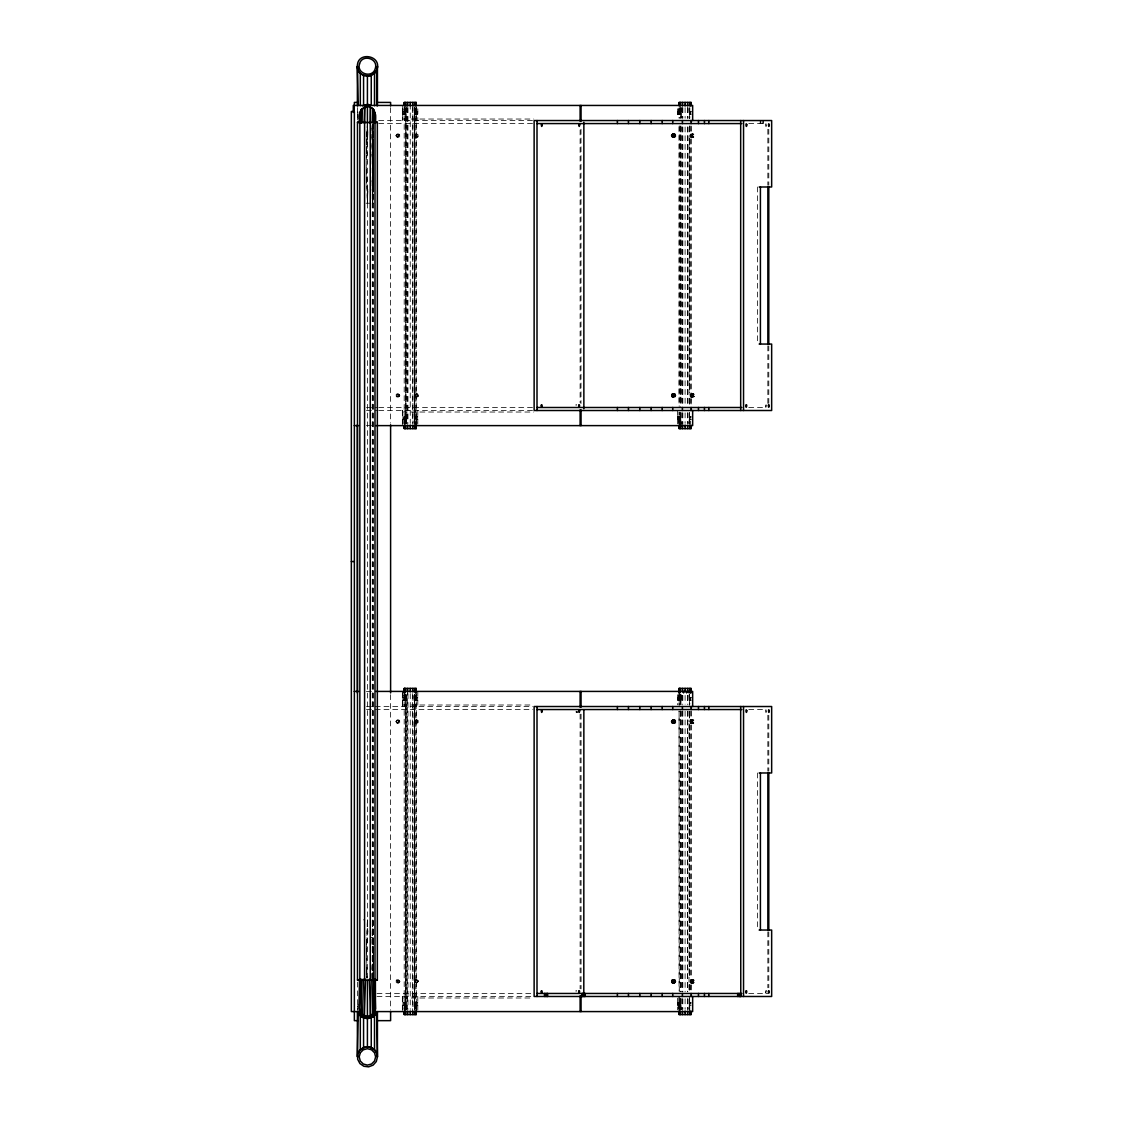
<?xml version="1.0" encoding="UTF-8"?>
<svg xmlns="http://www.w3.org/2000/svg" width="1123" height="1123" viewBox="0 0 1123 1123"><rect width="100%" height="100%" fill="white"/><g stroke="black" fill="none" stroke-linecap="round" stroke-linejoin="round"><path stroke-width="0.75" stroke-dasharray="5 3.75" d="M404.322 108.72L404.196 114.602M404.364 423.652C402.287 414.527 407.93 414.008 406.189 424.101M404.322 694.688L404.196 700.57M404.364 1011.29L404.196 1002.432M405.754 1005.52L405.74 1008.552L406.133 694.435M416.114 107.401L416.1 424.101M414.752 694.463L414.345 1008.566M416.156 423.918L416.282 416.465M416.114 695.039L416.1 1008.566M416.142 1011.458L416.282 1002.432M679.19 108.72L679.275 118.252M679.233 423.652L679.247 412.211M679.176 705.356L679.19 694.688M679.064 416.465L679.233 425.617L679.176 419.202L680.72 419.202L680.594 427.063L680.819 412.211M679.233 1011.29L679.092 997.322M680.622 1005.52L680.608 1008.552L680.819 998.179M689.606 108.482L689.34 118.252M689.606 694.463L689.396 704.823M372.948 124.611L372.513 203.221L371.994 178.768M371.994 128.036L373.257 186.994L373.398 161.024M404.378 424.101L404.42 418.065L406.007 418.065L406.133 108.468M404.392 1008.566L404.42 1004.032L406.007 1004.032L406.133 1008.566M416.1 108.468L416.282 114.602M416.1 694.435C418.261 702.465 412.66 702.366 414.345 694.435M679.261 1008.566L679.064 1002.432M373.398 951.307L373.215 978.737L373.257 937.593L370.52 937.593M373.538 203.221L372.794 203.221L373.398 138.859M372.106 978.344L372.794 919.835L373.538 919.835M404.238 111.514L404.28 108.482C402.68 111.795 409.853 114.897 402.694 114.602M404.28 694.463C402.946 697.411 409.684 701.089 402.694 700.57M414.345 108.468L414.485 418.065C415.664 419.693 417.574 420.199 416.198 424.087L416.282 106.952M416.254 1005.52L416.212 1008.552C418.36 1004.411 413.896 1006.25 414.527 1003.429L414.527 699.587L416.1 699.587M679.092 111.514L679.134 108.482C677.773 113.746 683.851 111.009 680.875 118.252M679.176 697.832L679.134 694.463M405.782 423.918L406.007 418.065M414.303 424.101L414.682 108.72M405.74 1013.03L405.852 1005.169L404.308 1005.169L404.252 1008.622L404.238 1005.52M416.24 694.379L416.17 697.832L414.626 697.832L414.682 694.688M691.038 111.865L689.494 111.865L689.536 108.72M680.65 1009.886L680.72 1005.169L679.176 1005.169L679.12 1008.622L679.092 1005.52M691.038 697.832L689.494 697.832L689.536 694.688M366.393 183.512L367.418 122.449M404.252 694.379C402.413 698.338 407.761 698.941 406.007 694.688M416.184 425.645C418.809 419.707 412.674 416.31 414.401 423.918M679.12 694.379L679.092 697.495M372.443 978.456L373.412 926.728M372.373 979.214L373.257 937.593L373.398 963.562M371.994 944.289L372.513 919.835L372.836 979.228M366.393 160.252L367.319 124.162L366.337 139.898M367.768 189.226L367.418 203.221L366.365 170.036M366.393 960.067L367.418 919.835L363.417 919.835M680.58 114.602L681.001 108.468M680.819 704.823L681.001 694.435M689.171 424.101L689.396 412.211M689.213 1008.566L689.396 998.179M367.797 190.994L367.418 203.221L366.393 162.989M366.365 953.02L367.418 919.835L367.797 932.062M366.379 153.388L367.361 124.176L367.754 129.426M372.008 149.556L372.85 125.327M406.259 104.088L405.964 112.384L402.694 112.202M414.345 423.652L414.527 418.682L416.1 418.682L416.114 423.652M406.077 695.039L405.964 698.352L404.392 698.352L404.378 695.039M414.345 1009.633L414.527 1004.65L416.1 1004.65L416.128 1011.29M681.001 107.401L680.819 112.384L677.562 112.454M689.213 423.652L689.494 416.928L691.15 416.465M680.945 695.039C682.475 702.268 676.846 702.338 679.752 694.435M689.213 1009.633L689.494 1002.909L691.15 1002.432M371.98 970.16L373.412 939.305M402.694 111.486L405.754 111.514L405.74 108.482L405.852 111.865L406.007 108.72M414.401 1009.886L414.738 1005.52M677.562 111.612L680.622 111.514L680.608 108.482L680.72 111.865L680.875 108.72M689.255 423.918L689.396 418.682L690.968 418.682M677.562 698.422L680.819 698.352L680.875 694.688M689.255 1009.886L689.396 1004.65L690.968 1004.65M679.064 114.602L679.752 108.468M406.007 113.002L404.42 113.002L404.884 108.468M415.117 427.119L416.071 418.065L414.485 418.065M406.007 698.969L404.42 698.969L404.884 694.435M415.594 1008.566L416.071 1004.032L414.485 1004.032M690.308 424.101L690.617 421.083M417.798 111.767L414.626 111.865L416.254 111.514L416.212 108.482L416.1 112.384L414.527 112.384L414.345 107.401M404.196 106.952L404.196 424.101L404.392 418.682L405.964 418.682L406.133 423.652M357.9 111.949L357.9 117.059M357.9 1006.011L358.153 1012.399M417.798 416.465C415.959 415.299 412.646 417.644 416.1 417.447M414.78 1002.432L414.527 1003.429L416.1 1003.429M402.694 419.286L405.852 419.202L405.712 424.157L405.754 419.539L404.238 419.539L404.294 424.087M357.493 1007.078L358.377 1004.215M414.78 111.402L414.752 108.482L414.78 111.402L417.798 111.402M680.58 427.147L680.622 419.539M395.914 135.644L397.177 134.072L399.128 134.269L399.128 137.034L397.177 137.231L395.914 135.644L398.104 137.231M396.854 135.644L398.104 134.072M414.934 136.683L416.773 137.231L414.584 135.644L416.773 134.072L414.934 134.62M415.875 136.683L415.875 134.62M398.637 396.981L397.696 396.981L398.96 395.408L397.696 393.836L396.012 395.956L396.672 396.798L399.535 396.433L399.535 394.384L397.696 393.836M416.366 396.981L417.616 395.408L416.366 393.836L414.668 394.861L417.307 393.836L418.205 396.433L416.366 396.981L414.668 395.956L417.307 396.981M395.914 721.626L397.177 720.04L399.128 720.236L399.128 723.001L397.177 723.198L395.914 721.626L398.104 720.04M414.584 721.626L415.833 720.04L417.798 720.236L417.798 723.001L414.934 722.65L414.584 721.626L416.773 720.04M397.696 982.962L398.595 980.351L396.672 980L396.672 982.765L398.637 982.962L399.9 981.39L397.696 979.803M417.265 982.414L417.265 980.351L415.342 980L414.668 980.842L417.307 979.803L418.556 981.39L416.366 982.962L418.205 982.414M575.874 405.178L576.127 404.477L576.731 405.178M576.478 712.558L576.731 711.856M575.874 991.16L576.127 990.444L576.731 991.16M397.177 137.231L398.862 136.192L397.177 134.072M417.798 134.269L416.858 134.269L416.858 137.034L417.798 137.034L418.472 135.097L415.833 134.072M396.672 396.798L397.612 396.798L396.938 394.861L398.637 393.836M397.177 720.04L398.862 721.078L398.202 723.001L399.128 723.001M415.833 723.198L417.531 722.173L415.833 720.04M398.637 982.962L396.938 981.937L398.637 979.803M415.833 137.231L417.798 137.034M404.196 111.402L405.712 111.402M677.562 111.416L680.58 111.402M691.15 111.402L689.592 111.514L691.122 111.514M677.562 111.963L679.064 111.963M416.282 112.721L417.798 112.721M414.485 113.002L416.071 113.002L415.594 108.468M677.562 113.002L679.064 113.002M680.875 113.002L679.275 113.002L679.261 108.468M689.213 108.468L689.34 113.002L690.926 113.002M402.694 113.269L404.196 113.269M416.1 113.605L414.527 113.605L414.78 114.602M677.562 113.549L679.064 113.549M689.34 113.002L690.968 113.605M416.282 113.802L417.798 113.802M402.694 114.223L405.852 114.125M414.626 114.125L416.17 114.125M677.562 114.027L680.72 114.125L680.58 118.083M691.038 114.125L689.396 113.605M404.238 114.476L405.754 114.476L405.754 416.591L402.694 416.563M677.562 114.378L679.064 114.378M689.592 117.971L689.494 114.125L691.122 114.476M417.798 114.504L414.738 114.476L414.738 416.591L416.254 416.591M677.562 114.574L680.622 114.476M691.15 114.602L689.592 114.476M402.357 119.038L533.706 119.038M378.732 120.54L532.878 120.54M378.732 123.572L532.878 123.572M748.746 123.572L766.111 123.572M398.202 134.269L399.128 134.269M396.265 134.62L397.205 134.62M398.862 135.097L399.802 135.097M417.531 135.097L418.472 135.097M414.584 135.644L415.51 135.644M398.862 136.192L399.802 136.192M417.531 136.192L418.472 136.192M396.265 136.683L397.205 136.683M398.202 137.034L399.128 137.034M366.056 203.221L370.127 203.221M416.366 393.836L417.307 393.836M396.672 394.019L397.612 394.019M415.342 394.019L416.282 394.019M398.595 394.384L399.535 394.384M417.265 394.384L418.205 394.384M396.012 394.861L396.938 394.861M398.96 395.408L399.9 395.408M417.616 395.408L418.556 395.408M396.012 395.956L396.938 395.956M398.595 396.433L399.535 396.433M417.265 396.433L418.205 396.433M415.342 396.798L416.282 396.798M366.477 407.495L377.146 407.495M378.732 407.495L532.878 407.495M748.746 407.495L766.111 407.495M366.477 410.513L377.146 410.513M378.732 410.513L532.878 410.513M402.357 412.029L533.706 412.029M677.562 416.493L680.622 416.591L681.142 427.119L680.72 419.202M677.562 416.675L680.622 416.591M689.592 416.591L691.122 416.591M404.308 416.928L405.852 416.928M414.626 416.928L417.798 416.844M679.176 416.928L680.72 416.928L680.58 412.969M691.038 416.928L689.494 416.928L689.592 413.096M677.562 417.04L679.064 417.04M402.694 417.265L405.964 417.447M677.562 417.517L680.819 417.447M416.282 417.784L417.798 417.784M677.562 418.065L679.064 418.065M680.875 418.065L679.275 418.065L680.075 425.617M689.34 418.065L690.926 418.065M402.694 418.346L404.196 418.346M677.562 418.612L679.064 418.612M416.282 418.865L417.798 418.865M677.562 419.09L679.064 419.09M689.564 423.918L689.494 419.202L691.038 419.202M416.282 419.567L417.798 419.567M677.562 419.455L679.064 419.455M691.122 419.539L689.494 419.202M402.694 419.665L405.712 419.665M677.562 419.637L680.58 419.665M691.15 419.665L689.592 419.539L689.62 424.087L689.831 412.857M366.435 425.617L373.412 425.617M366.435 691.417L373.412 691.417M402.694 697.467L405.754 697.495L405.74 694.463M417.798 697.369L414.738 697.495L414.78 694.379M677.562 697.397L680.72 697.832L677.562 697.945M691.15 697.369L689.592 697.495L691.122 697.495M416.282 697.748L417.798 697.748M677.562 697.58L679.064 697.58M402.694 698.169L404.196 698.169M416.282 698.688L417.798 698.688M414.485 698.969L416.071 698.969L415.594 694.435M677.562 698.969L679.064 698.969M680.875 698.969L679.275 698.969L679.261 694.435M689.213 694.435L689.34 698.969L690.926 698.969M402.694 699.25L404.196 699.25M677.562 699.517L679.064 699.517M416.282 699.769L417.798 699.769M689.34 698.969L690.968 699.587M405.852 700.106L402.694 700.191M677.562 699.994L679.064 699.994M691.038 700.106L689.396 699.587M414.626 700.106L416.17 700.106M679.176 700.106L680.72 700.106L680.72 705.356M404.238 700.443L405.754 700.443L406.007 1004.032M417.798 700.471L414.738 700.443L414.738 1002.558L417.798 1002.432M677.562 700.541L680.622 700.443M689.494 705.356L689.494 700.106L691.122 700.443M691.15 700.57L689.592 700.443M402.357 705.005L531.951 705.005M366.477 706.521L532.878 706.521M366.477 709.539L532.878 709.539M748.746 709.539L766.111 709.539M578.738 711.856L575.874 711.856L579.005 712.558M398.202 720.236L399.128 720.236M416.858 720.236L417.798 720.236M396.265 720.587L397.205 720.587M414.934 720.587L415.875 720.587M398.862 721.078L399.802 721.078M417.531 721.078L418.472 721.078M398.862 722.173L399.802 722.173M417.531 722.173L418.472 722.173M396.265 722.65L398.104 723.198L397.177 723.198M414.934 722.65L416.773 723.198M416.858 723.001L417.798 723.001M416.366 979.803L417.307 979.803M396.672 980L397.612 980M415.342 980L416.282 980M398.595 980.351L399.535 980.351M417.265 980.351L418.205 980.351M396.012 980.842L396.938 980.842M398.96 981.39L399.9 981.39M417.616 981.39L418.556 981.39M396.012 981.937L396.938 981.937M415.342 982.765L416.282 982.765L414.668 981.937L417.307 982.962M398.595 982.414L399.535 982.414M396.672 982.765L397.612 982.765M765.661 993.181L766.139 990.444L765.661 993.181L768.525 993.181M376.991 993.462L532.878 993.462M748.746 993.462L767.851 993.462M376.991 996.48L532.878 996.48M402.357 997.996L531.951 997.996M402.694 1002.53L405.754 1002.558L404.238 1002.558M677.562 1002.46L680.622 1002.558L681.001 1008.566M416.282 1002.811L417.798 1002.811M677.562 1002.657L679.064 1002.657M689.592 1002.558L691.122 1002.558M404.308 1002.909L405.852 1002.909M414.626 1002.909L416.17 1002.909M677.562 1003.007L679.064 1003.007M679.176 1002.909L680.72 1002.909L680.58 997.196M691.038 1002.909L689.494 1002.909L689.592 997.322M402.694 1003.232L404.196 1003.232M404.392 1003.429L405.964 1003.429M677.562 1003.485L680.819 1003.429M416.282 1003.765L417.798 1003.765M677.562 1004.032L679.064 1004.032M680.875 1004.032L679.275 1004.032L679.752 1008.566M689.34 1004.032L690.926 1004.032M402.694 1004.313L404.196 1004.313M677.562 1004.58L679.064 1004.58M416.282 1004.832L417.798 1004.832M677.562 1005.071L679.064 1005.071M689.564 1009.886L689.494 1005.169L691.038 1005.169M402.694 1005.267L404.196 1005.267M402.694 1005.632L405.712 1005.632M414.78 1005.632L417.798 1005.534M677.562 1005.618L680.58 1005.632M691.122 1005.52L689.494 1005.169M690.968 112.384L689.396 112.384L689.213 107.401M679.247 113.605L680.819 113.605M404.392 113.605L405.964 113.605M689.396 417.447L690.968 417.447M690.968 698.352L689.396 698.352L689.269 695.039M679.247 699.587L680.819 699.587M404.392 699.587L405.964 699.587M689.396 1003.429L690.968 1003.429M415.51 721.626L415.875 722.65M396.854 721.626L397.205 722.65M358.377 118.856L357.493 113.016M404.42 418.065L405.052 424.101M404.42 1004.032L404.884 1008.566M689.34 108.72L689.494 111.865M689.34 694.688L689.494 697.832M680.72 1005.169L680.945 1009.886M414.471 108.72L414.626 111.865M405.852 419.202L406.091 423.918M414.471 694.688L414.626 697.832M405.852 1005.169L406.091 1009.886M371.98 154.427L373.412 185.281M681.128 426.979L680.819 418.682L679.247 418.682L679.204 425.491M681.001 1009.633L680.819 1004.65L679.247 1004.65L679.204 1011.458M414.401 695.039L414.527 698.352L416.1 698.352L416.156 694.688M406.133 1009.633L405.964 1004.65L404.392 1004.65L404.336 1009.886M367.754 132.767L367.474 124.176L367.418 979.27M372.008 973.501L372.19 978.695M366.379 969.668L366.659 978.259L366.393 962.804M367.768 134.479L367.502 124.162L367.783 139.898M367.418 919.835L367.768 933.831M372.092 125.636L373.412 196.328M680.678 108.72L680.72 111.865M680.678 694.688L680.72 697.832M414.626 419.202L414.696 423.918M405.81 108.72L405.852 111.865M414.626 1005.169L414.752 1013.03M405.81 694.688L405.852 697.832M373.398 144.362L373.103 125.327L373.398 173.279M366.393 941.074L367.01 977.712M679.092 419.539L679.162 424.087M416.212 694.463L416.254 697.495M371.994 134.395L372.794 203.221M372.794 919.835L373.355 978.975M404.392 108.468L404.42 113.002M404.392 694.435L404.42 698.969M689.592 1005.52L689.606 1008.552M680.608 694.463L680.622 697.495L680.58 694.379M416.156 108.72L416.17 111.865M414.738 419.539L414.752 424.087L414.78 419.665M404.308 419.202L404.336 423.918M679.233 107.401L679.247 112.384M679.233 695.039L679.247 698.352M404.364 107.401L404.392 112.384M373.145 121.719L373.257 186.994M768.792 129.285L768.792 185.253M768.792 345.884L768.792 403.522M768.792 715.253L768.792 771.22M768.792 931.781L768.792 987.749M767.851 129.285L767.851 185.183M767.851 345.884L767.851 403.522M767.851 715.253L767.851 771.15M767.851 931.851L767.851 987.749M763.261 120.54L763.261 123.572M762.924 120.54L762.854 123.572M760.917 120.54L760.818 123.572M760.187 120.54L760.187 123.572M757.534 186.994L757.534 344.059M757.534 772.975L757.534 930.041M691.038 126.38L691.15 132.051M691.038 138.634L691.038 392.432M691.15 399.016L691.038 406.428M691.122 710.929L691.15 718.018M691.122 724.896L691.038 978.4M691.15 984.983L691.038 990.654M690.968 125.832L690.968 132.823M690.926 139.294L690.926 391.759M690.968 398.244L690.926 405.796M690.926 711.238L690.968 717.05M690.926 725.261L690.968 978.975M690.926 984.745L690.926 991.763M689.831 107.682L689.831 118.21M689.634 126.815L689.831 132.233M689.634 139.027L689.634 392.039M689.831 398.819L689.634 405.993M689.634 694.379L689.831 704.177M689.634 718.018L689.634 711.041L689.592 717.906M689.634 724.995L689.634 978.007M689.831 984.787L689.831 991.806M689.634 997.196L689.831 1012.848M689.494 126.38L689.592 131.938M689.494 138.634L689.494 392.432M689.592 399.128L689.494 406.428M689.592 724.896L689.494 978.4M689.592 985.096L689.494 990.654M689.396 125.832L689.396 132.823M689.34 139.294L689.34 391.759M689.396 398.244L689.34 405.796M689.34 711.238L689.396 717.05M689.34 725.261L689.396 978.975M689.34 984.745L689.34 991.763M689.031 107.682L689.031 118.21M689.031 126.983L689.031 405.838M689.031 412.857L689.031 423.371M689.031 695.418L689.031 704.177M689.031 711.196L689.031 721.724M689.031 723.479L689.031 983.046M689.031 984.787L689.031 991.806M689.031 998.824L689.031 1009.352M687.725 107.682L687.725 118.21M687.725 126.983L687.725 405.838M687.725 412.857L687.725 423.371M687.725 695.418L687.725 704.177M687.725 711.196L687.725 991.806M687.725 998.824L687.725 1009.352M687.374 107.682L687.374 118.21M687.374 126.983L687.374 405.838M687.374 412.857L687.374 423.371M687.374 695.418L687.374 704.177M687.374 711.196L687.374 991.806M687.374 998.824L687.374 1009.352M685.1 107.682L685.1 118.21M685.1 126.983L685.1 405.838M685.1 412.857L685.1 423.371M685.1 695.418L685.1 704.177M685.1 711.196L685.1 991.806M685.1 998.824L685.1 1009.352M682.84 107.682L682.84 118.21M682.84 126.983L682.84 405.838M682.84 412.857L682.84 426.88M682.84 695.418L682.84 704.177M682.84 711.196L682.84 991.806M682.84 998.824L682.84 1009.352M682.489 107.682L682.489 118.21M682.489 126.983L682.489 405.838M682.489 412.857L682.489 423.371M682.489 695.418L682.489 704.177M682.489 711.196L682.489 991.806M682.489 998.824L682.489 1009.352M681.184 107.682L681.184 118.21M681.184 126.983L681.184 405.838M681.184 412.857L681.184 423.371M681.184 695.418L681.184 704.177M681.184 711.196L681.184 991.806M681.184 998.824L681.184 1009.352M680.819 125.832L680.875 405.796M680.875 711.238L680.875 991.763M680.72 126.38L680.72 406.428M680.622 710.929L680.72 990.654M680.384 107.682L680.384 118.21M680.384 126.983L680.384 405.838M680.384 412.857L680.384 423.371M680.384 695.418L680.384 704.177M680.384 711.196L680.384 991.806M680.384 998.824L680.384 1009.352M679.247 125.832L679.176 406.428M679.275 991.763L679.092 710.929L679.064 990.219M679.064 108.678L679.064 118.083M679.064 126.815L679.064 405.993M679.064 412.029L679.064 424.101M679.064 694.66L679.064 705.005M679.064 997.196L679.064 1010.082M677.562 108.805L677.562 117.185M677.562 410.513L677.562 423.933M677.562 694.772L677.562 704.837M677.562 998.165L677.562 1009.914M580.984 129.285L580.984 403.522M581.054 714.158L581.054 988.844M580.114 129.945L580.114 402.876M580.114 714.158L580.114 988.844M417.798 108.805L417.798 120.54M417.798 410.513L417.798 425.617M417.798 691.417L417.798 706.521M417.798 996.48L417.798 1011.584M416.282 692.933L416.282 1010.082M415.524 119.038L415.524 120.54M415.608 394.861L415.608 395.956M415.524 410.513L415.524 412.029M415.524 705.005L415.524 706.521M415.608 980.842L415.608 981.937M415.524 996.48L415.524 997.996M414.963 107.682L414.963 423.371M414.963 695.418L414.963 1009.352M414.162 107.682L414.162 423.371M414.162 695.418L414.162 1009.352M412.857 105.927L412.857 423.371M412.857 695.418L412.857 1009.352M412.506 107.682L412.506 423.371M412.506 693.663L412.506 1012.848M410.246 104.172L410.246 423.371M410.246 693.663L410.246 1009.352M407.972 107.682L407.972 423.371M407.972 693.663L407.972 1009.352M407.621 107.682L407.621 423.371M407.621 690.154L407.621 1009.352M406.315 107.682L406.315 423.371M406.315 695.418L406.315 1009.352M405.712 694.379L405.712 697.369M405.515 107.682L405.515 423.371M405.515 695.418L405.515 1009.352M404.954 119.038L404.954 120.54M404.954 410.513L404.954 412.029M404.954 705.005L404.954 706.521M404.954 996.48L404.954 997.996M404.196 692.933L404.196 1010.082M402.694 105.45L402.694 120.54M402.694 410.513L402.694 425.617M402.694 691.417L402.694 706.521M402.694 996.48L402.694 1011.584M402.357 108.678L402.357 120.54M402.357 410.513L402.357 425.617M402.357 692.933L402.357 706.521M402.357 996.48L402.357 1010.082M390.607 107.682L390.607 423.104M390.607 694.716L390.607 1010.139M373.299 124.372L373.299 977.67M372.836 124.204L372.836 979.874M372.246 124.204L372.246 980.267M357.381 107.597L357.381 119.95M357.381 982.092L357.381 1010.139M766.462 124.793C765.802 130.128 765.058 120.723 766.462 124.793M765.549 405.178C765.353 410.892 767.528 403.143 765.549 405.178M766.462 710.775C765.802 716.109 765.058 706.69 766.462 710.775"/><path stroke-width="1.5" d="M359.514 978.975L359.472 1008.552L360.988 1013.241L364.961 1016.118M370.927 107.597L373.033 108.889L375.363 114.518L375.363 123.137C375.489 117.536 376.64 109.254 369.874 106.952M404.336 105.576L404.35 102.418L416.128 102.418L416.114 105.45M404.364 425.322L404.35 428.635L416.128 428.635L416.114 425.617M404.336 691.543L404.35 688.399L416.128 688.399L416.1 692.933M404.364 1011.29L404.35 1014.602L416.128 1014.602L416.114 1011.584M416.128 105.744L416.128 102.418L416.142 105.576M416.142 425.491L416.128 428.635L416.128 425.322M416.128 691.712L416.128 688.399L416.142 691.543M416.142 1011.458L416.128 1014.602L416.128 1011.29M679.204 105.576L679.218 102.418L690.996 102.418L691.038 105.45M679.233 425.322L679.218 428.635L690.996 428.635L690.982 425.617M679.204 691.543L679.218 688.399L690.996 688.399L691.052 692.947M679.233 1011.29L679.218 1014.602L690.996 1014.602L690.982 1011.584M690.982 105.744L690.996 102.418L691.01 105.576M691.01 425.491L690.996 428.635L690.982 425.322M690.982 691.712L690.996 688.399L691.01 691.543M691.01 1011.458L690.996 1014.602L690.982 1011.29M363.908 1015.473L361.788 1014.181L361.985 979.228M372.948 122.87L373.033 108.889L373.833 109.829M404.378 425.617L404.35 428.635L404.336 425.491M404.378 1011.584L404.35 1014.602L404.336 1011.458M679.233 425.617L679.218 428.635L679.204 425.491M679.233 1011.584L679.218 1014.602L679.204 1011.458M359.472 1010.082L359.669 979.003M372.513 1014.195L369.874 1016.118L373.833 1013.241L375.363 1008.566L375.321 978.975L375.363 1010.082L374.998 979.256M359.823 978.975L359.472 1008.552L361.788 1014.167L360.974 979.228M375.25 123.207L375.363 114.518L374.661 122.758M679.176 105.45L679.218 102.418L679.233 105.744M679.134 692.877L679.218 688.399L679.247 692.933L679.218 688.399L679.233 691.712M364.034 122.884L364.961 106.952M363.585 979.214L364.371 1015.894L367.418 1016.512L370.45 1015.894L371.236 979.214M361.466 122.87L361.788 108.889L367.418 106.559L370.45 107.176L370.787 122.884M369.874 1016.118L373.033 1014.181L373.847 979.228M369.958 122.884L370.45 107.176M364.371 1015.894L365.536 979.214M405.206 105.45L405.515 102.418L405.515 105.927M415.285 425.617L414.963 428.635L414.963 425.126M405.052 692.933L405.515 688.399L405.515 691.908M415.285 1011.584L414.963 1014.602L414.963 1011.107M680.075 105.45L680.384 102.418L680.384 105.927M690.14 425.617L689.831 428.635L689.831 425.126M690.14 1011.584L689.831 1014.602L689.831 1011.107M361.873 122.87L361.788 108.889L359.472 114.518L359.528 123.137L360.076 111.472L363.908 107.597M376.682 105.59L376.682 70.019C382.831 55.603 357.17 50.647 357.381 66.173L357.381 105.927M377.44 1012.02L377.44 1056.897L376.289 1052.237L373.103 1048.643L368.625 1046.945L363.852 1047.52L359.907 1050.244L357.676 1054.497L357.676 1059.298L359.907 1063.551L363.852 1066.274L368.625 1066.85L373.103 1065.151L376.289 1061.558L377.44 1056.897L376.682 1012.399C373.566 1020.372 361.255 1020.372 358.153 1012.399L357.381 1056.897L357.381 1011.893M671.568 135.644L672.831 134.072L674.783 134.269L675.456 136.192L673.856 137.034L671.568 135.644L674.783 137.034L673.856 137.034M672.509 135.644L673.758 134.072M691.487 137.231L693.452 137.034L690.589 136.683L690.589 134.62L693.452 134.269M692.428 137.231L691.164 135.644L692.428 134.072M672.326 396.798L674.263 396.433L673.351 393.836L675.19 394.384L675.19 396.433L672.326 396.798L671.666 395.956L672.326 394.019L674.291 393.836M692.919 396.433L692.919 394.384L690.996 394.019L690.996 396.798L693.86 396.433L690.996 396.798M671.568 721.626L672.831 720.04L674.783 720.236L674.783 723.001L671.919 722.65L671.568 721.626L673.758 720.04M691.487 723.198L693.452 723.001L690.589 722.65L690.589 720.587L693.452 720.236L691.487 720.04M692.428 723.198L691.164 721.626L692.428 720.04M673.351 982.962L674.263 980.351L672.326 980L671.666 980.842L672.326 982.765L674.291 982.962L675.19 980.351L672.326 980M692.919 982.414L692.919 980.351L690.996 980L690.996 982.765L693.86 982.414L692.021 982.962M372.836 979.228L373.033 1014.167L375.363 1008.552L374.998 978.975M376.991 1011.528C374.717 1019.965 361.887 1020.933 358.377 1012.918M375.18 1011.233C373.145 1017.789 363.276 1018.603 360.188 1012.483M376.682 70.019L373.299 74.3M373.033 1014.181L374.745 1011.612M358.153 1053.051C361.129 1045.064 373.706 1045.064 376.682 1053.051M692.512 137.034L692.512 134.269M673.267 396.798L673.267 394.019L672.326 394.019M691.936 396.798L691.263 394.861L691.936 394.019L693.86 394.384L692.919 394.384M672.831 723.198L674.516 722.173L672.831 720.04M692.512 723.001L692.512 720.236M674.291 982.962L672.593 981.937L673.267 980M692.961 982.962L691.263 981.937L691.936 980L693.86 980.351L692.919 980.351M360.988 109.829L361.788 108.889M363.571 1017.831L363.571 1047.633L359.837 1050.328L361.522 1048.784M373.299 1016.68L374.506 1015.655L374.506 1049.808L371.25 1047.633L371.25 1017.831M358.153 105.59L357.381 66.173C356.889 79.059 377.875 78.933 377.44 66.173L377.44 105.871M362.392 105.815L368.162 104.509L371.081 105.169M371.25 75.438L371.25 105.239L367.418 104.481L363.571 105.239L363.571 75.438L360.315 73.276L358.153 70.019M363.571 75.438L370.014 75.859L374.506 73.276L374.506 105.702M357.816 102.418L354.363 102.418L354.363 105.927M376.626 102.418L390.607 102.418L390.607 105.927M359.837 122.056L357.493 122.056L357.493 980.267L377.342 980.267L377.342 122.056L374.071 122.056M357.493 122.449L377.342 122.449M537.005 123.572L741.798 123.572M672.831 134.072L674.783 134.269M671.919 134.62L672.859 134.62M690.589 134.62L691.529 134.62M673.856 134.269L675.456 135.097M690.238 135.644L691.164 135.644M671.919 136.683L672.859 136.683M690.589 136.683L691.529 136.683M672.831 137.231L673.758 137.231M759.148 186.994L771.655 186.994L771.655 120.54L534.127 120.54L534.127 410.513L771.655 410.513L771.655 344.059L759.148 344.059M692.021 393.836L692.961 393.836M690.996 394.019L691.936 394.019M674.263 394.384L675.19 394.384M671.666 394.861L672.593 394.861M690.322 394.861L691.263 394.861M674.614 395.408L675.555 395.408M671.666 395.956L672.593 395.956M690.322 395.956L691.263 395.956M674.263 396.433L675.19 396.433M537.005 407.495L741.798 407.495M354.208 425.617L358.518 425.617M375.966 425.617L692.652 425.617L692.652 410.513M351.345 561.542L354.363 561.542M354.208 691.417L358.518 691.417M375.966 691.417L692.652 691.417L692.652 706.521M537.005 709.539L741.798 709.539M673.856 720.236L674.783 720.236M671.919 720.587L672.859 720.587M690.589 720.587L691.529 720.587M674.516 721.078L675.456 721.078M690.238 721.626L691.164 721.626M674.516 722.173L675.456 722.173M671.919 722.65L673.758 723.198M690.589 722.65L691.529 722.65M673.856 723.001L674.783 723.001M759.148 772.975L771.655 772.975L771.655 706.521L534.127 706.521L534.127 996.48L771.655 996.48L771.655 930.041L759.148 930.041M357.493 979.874L359.837 979.874M374.071 979.874L377.342 979.874M690.996 980L691.936 980M674.263 980.351L675.19 980.351M671.666 980.842L672.593 980.842M690.322 980.842L691.263 980.842M674.614 981.39L675.555 981.39M671.666 981.937L672.593 981.937M690.322 981.937L691.263 981.937M674.263 982.414L675.19 982.414M672.326 982.765L673.267 982.765M690.996 982.765L691.936 982.765M537.005 993.462L741.798 993.462M361.199 1011.584L351.345 1011.584L351.345 111.486L354.363 111.486L354.363 1011.584M373.412 1011.584L692.652 1011.584L692.652 996.48M357.816 1020.653L354.363 1020.653L354.363 1011.893M376.626 1020.653L390.607 1020.653L390.607 1011.893M370.688 1047.422L373.299 1048.784M360.988 1013.241L363.627 1015.164M360.076 1011.612L361.788 1014.181M672.509 721.626L672.859 722.65M374.745 1005.534L375.363 1008.566M690.14 105.45L689.831 102.418L689.831 105.927M680.075 425.617L680.384 428.635L680.384 425.126M680.075 1011.584L680.384 1014.602L680.384 1011.107M415.285 105.45L414.963 102.418L414.963 105.927M405.206 425.617L405.515 428.635L405.515 425.126M415.44 692.933L414.963 688.399L414.963 691.908M405.206 1011.584L405.515 1014.602L405.515 1011.107M364.371 107.176L364.877 122.884M369.299 979.214L370.45 1015.894M373.033 108.889L373.355 122.87M374.535 994.88L374.745 1007.036M359.472 114.518L359.571 123.207M374.745 117.55L374.801 122.758M404.378 105.45L404.35 102.418L404.364 105.744M404.378 692.933L404.35 688.399L404.28 692.877L404.35 688.399L404.364 691.712M768.792 186.923L768.792 344.129M768.792 772.891L768.792 930.111M767.851 186.923L767.851 344.129M767.851 772.891L767.851 930.111M760.411 186.994L760.411 344.059M760.411 772.975L760.411 930.041M743.538 120.54L743.538 410.513M743.538 706.521L743.538 996.48M740.675 120.54L740.675 410.513M740.675 706.521L740.773 996.48M740.436 993.462L740.436 996.48M740.366 993.462L740.366 996.48M738.415 993.462L738.33 996.48M737.685 993.462L737.657 996.48M708.81 120.54L708.81 123.572M708.81 407.495L708.81 410.513M708.81 706.521L708.81 709.539M708.81 993.462L708.81 996.48M704.444 120.54L704.444 123.572M704.444 407.495L704.444 410.513M704.444 706.521L704.444 709.539M704.444 993.462L704.444 996.48M698.478 120.54L698.478 123.572M698.478 407.495L698.478 410.513M698.478 706.521L698.478 709.539M698.478 993.462L698.478 996.48M692.652 120.54L692.652 105.45L353.282 105.45L353.282 112.44M691.08 120.54L691.08 123.572M691.08 407.495L691.08 410.513M691.08 706.521L691.08 709.539M691.122 719.661L691.15 723.254M691.08 993.462L691.08 996.48M690.926 720.011L690.926 723.521M690.336 691.417L690.336 692.933L689.831 688.399L689.831 691.908M689.101 691.417L689.101 692.933M687.725 102.418L687.725 105.927M687.725 425.126L687.725 428.635M687.725 688.399L687.725 691.908M687.725 1011.107L687.725 1014.602M686.602 691.417L686.602 692.933M685.1 102.418L685.1 105.927M685.1 425.126L685.1 428.635M685.1 688.399L685.1 691.908M685.1 1011.107L685.1 1014.602M683.612 691.417L683.612 692.933M682.489 102.418L682.489 105.927M682.419 120.54L682.419 123.572M682.419 407.495L682.419 410.513M682.489 425.126L682.489 428.635M682.489 688.399L682.489 691.908M682.419 706.521L682.419 709.539M682.419 993.462L682.419 996.48M682.489 1011.107L682.489 1014.602M680.384 691.908L680.384 688.399L679.906 692.933L679.878 691.417M674.516 135.097L674.516 136.192M672.719 120.54L672.719 123.572M672.719 407.495L672.719 410.513M672.719 706.521L672.719 709.539M672.719 993.462L672.719 996.48M662.205 120.54L662.205 123.572M662.205 407.495L662.205 410.513M662.205 706.521L662.205 709.539M662.205 993.462L662.205 996.48M651.143 120.54L651.143 123.572M651.143 407.495L651.143 410.513M651.143 706.521L651.143 709.539M651.143 993.462L651.143 996.48M639.801 120.54L639.801 123.572M639.801 407.495L639.801 410.513M639.801 706.521L639.801 709.539M639.801 993.462L639.801 996.48M628.459 120.54L628.459 123.572M628.459 407.495L628.459 410.513M628.459 706.521L628.459 709.539M628.459 993.462L628.459 996.48M617.397 120.54L617.397 123.572M617.397 407.495L617.397 410.513M617.397 706.521L617.397 709.539M617.397 993.462L617.397 996.48M585.083 993.462L585.083 996.48M584.746 993.462L584.676 996.48M583.946 993.462L583.946 996.48M583.862 122.295L583.862 408.772M583.862 710.017L583.806 996.48M582.725 993.462L582.725 996.48M582.64 993.462L582.64 996.48M581.995 993.462L581.953 996.48M581.054 105.45L581.054 121.186M581.054 409.867L581.054 425.617M581.054 691.417L581.054 707.167M581.054 995.848L581.054 1011.584M580.114 105.45L580.114 121.186M580.114 409.867L580.114 425.617M580.114 691.417L580.114 707.167M580.114 995.848L580.114 1011.584M547.589 993.462L547.589 996.48M547.252 993.462L547.182 996.48M546.325 993.462L546.213 996.48M545.146 993.462L545.245 996.48M544.473 993.462L544.515 996.48M537.005 120.54L537.005 410.513M537.005 706.521L537.005 996.48M412.857 102.418L412.857 105.927M412.857 425.126L412.857 428.635M412.857 688.399L412.857 691.908M412.857 1011.107L412.857 1014.602M410.246 102.418L410.246 105.927M410.246 425.126L410.246 428.635M410.246 688.399L410.246 691.908M410.246 1011.107L410.246 1014.602M407.621 102.418L407.621 105.927M407.621 425.126L407.621 428.635M407.621 688.399L407.621 691.908M407.621 1011.107L407.621 1014.602M390.607 424.859L390.607 692.961M374.998 122.449L374.998 980.267M370.239 122.449L370.239 980.267M367.418 76.21L367.418 104.481M367.418 106.573L367.418 123.825M367.418 980.253L367.418 1016.497M367.418 1018.589L367.418 1046.861M364.582 122.449L364.582 980.267M360.315 73.276L360.315 105.702M360.315 1015.655L360.315 1049.808M359.837 122.449L359.837 980.267M357.381 424.803L357.381 693.017M354.208 105.45L354.208 112.44M542.17 124.793C541.511 130.128 540.781 120.723 542.17 124.793M541.258 405.178C541.061 410.892 543.251 403.143 541.258 405.178M542.17 710.775C541.511 716.109 540.781 706.69 542.17 710.775M579.665 124.793C579.005 130.128 578.261 120.723 579.665 124.793M541.258 991.16C541.061 996.859 543.251 989.11 541.258 991.16M578.738 405.178C578.556 410.892 580.731 403.143 578.738 405.178M579.665 710.775C579.005 716.109 578.261 706.69 579.665 710.775M578.738 991.16C578.556 996.859 580.731 989.11 578.738 991.16M746.837 124.793C746.177 130.128 745.447 120.723 746.837 124.793M745.925 405.178C745.728 410.892 747.918 403.143 745.925 405.178M769.339 124.793C768.665 130.128 767.935 120.723 769.339 124.793M746.837 710.775C746.177 716.109 745.447 706.69 746.837 710.775M768.413 405.178C768.23 410.892 770.406 403.143 768.413 405.178M745.925 991.16C745.728 996.859 747.918 989.11 745.925 991.16M769.339 710.775C768.665 716.109 767.935 706.69 769.339 710.775M768.413 991.16C768.23 996.859 770.406 989.11 768.413 991.16M359.528 63.857C356.202 73.879 372.682 78.722 375.293 68.489C378.633 58.48 362.139 53.637 359.528 63.857M360.301 1052.784L359.192 1056.897L360.301 1060.996L363.305 1064.014L367.418 1065.109L371.516 1064.014L374.521 1060.996L375.629 1056.897L374.521 1052.784L371.516 1049.78L367.418 1048.685L363.305 1049.78L360.301 1052.784M739.51 996.48L739.51 993.462L739.397 996.48"/></g></svg>
